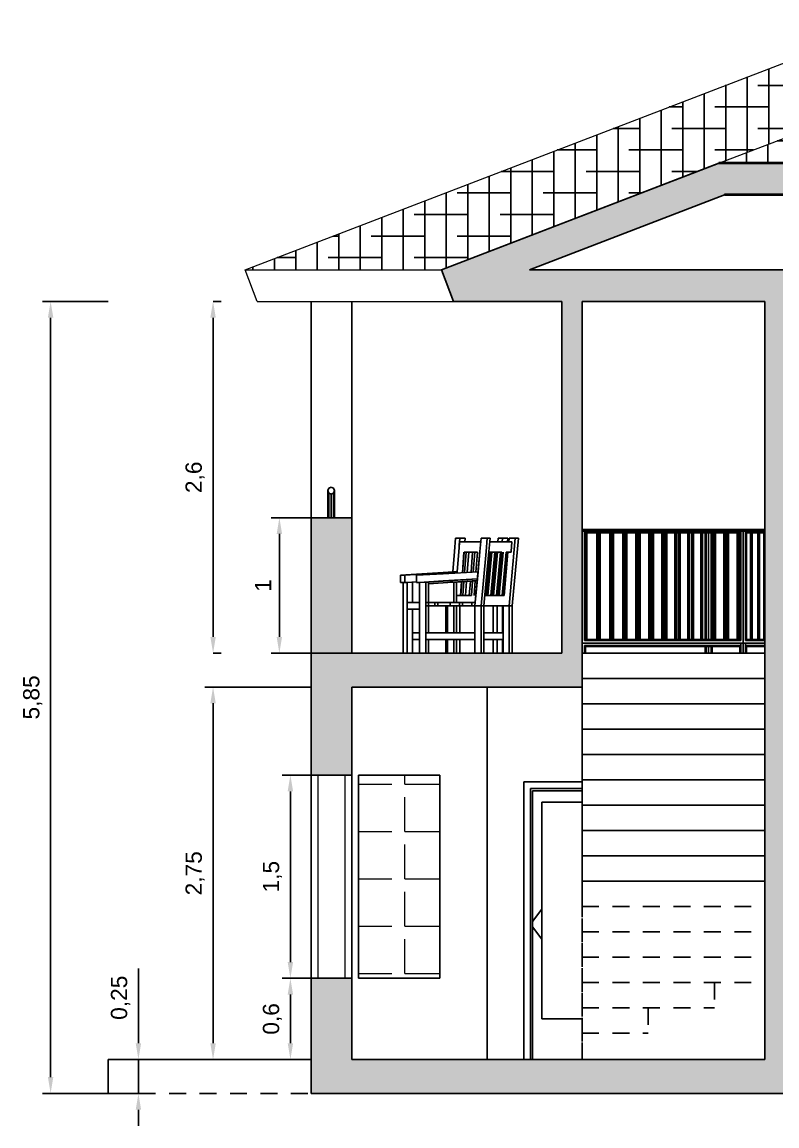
# Model space of a CAD drawing. Header units: millimetres. Extents: x 2491 to 2548.8, y 1338.3 to 1412.1.
# Drawn here: x 2532.13 to 2537.71, y 1365.44 to 1373.59 of the extents above; entities that cross this region are included whole.
import ezdxf

# ---------------------------------------------------------------- set-up
doc = ezdxf.new("R2010")
doc.units = ezdxf.units.MM
doc.header["$PDMODE"] = 35
doc.linetypes.add('HIDDEN2', pattern=[0.1875, 0.125, -0.0625])
for name, color, linetype, lineweight in [('ARREDI attrezzature - furniture', 175, 'Continuous', 9), ('MURATURA sezioni - section wall', 7, 'Continuous', 40), ('MURATURE tratteggi - wall hatch', 252, 'Continuous', 18), ('PORTE finestre - doors windows', 252, 'Continuous', 5), ('PROIEZIONI - projections', 145, 'Continuous', 13), ('PROIEZIONI finissime - fine lines', 251, 'Continuous', 9)]:
    doc.layers.add(name, color=color, linetype=linetype, lineweight=lineweight)
for name, color, linetype in [('COPERTURA - roof', 25, 'Continuous'), ('QUOTE - dimension', 251, 'Continuous'), ('TERRAZZA', 252, 'Continuous')]:
    doc.layers.add(name, color=color, linetype=linetype)
doc.styles.get("Standard").update_dxf_attribs({"font": 'arial.ttf'})
doc.dimstyles.new('ISO-25', dxfattribs={"dimtxt": 0.12, "dimasz": 0.12, "dimexe": 0.06, "dimexo": 0, "dimgap": 0.06, "dimtad": 1, "dimtxsty": 'Standard', "dimcen": 0.12, "dimadec": 0, "dimazin": 0, "dimtfac": 1, "dimtmove": 0, "dimatfit": 3, "dimfxl": 0, "dimarcsym": 0})

# ---------------------------------------------------------------- blocks, each defined once
blk = doc.blocks.new('*D3')
at = {"layer": 'DefPoints', "color": 0}
for p in [(2533.5411, 1371.5302), (2533.5411, 1371.5302), (2533.5411, 1368.9334)]:
    blk.add_point(p, dxfattribs=at)
at = {"layer": 'QUOTE - dimension', "color": 0, "lineweight": -2}
for p, q in [((2533.5411, 1371.5302), (2533.6011, 1371.5302)), ((2533.5411, 1369.0534), (2533.5411, 1371.4102)), ((2533.5411, 1368.9334), (2533.6011, 1368.9334))]:
    blk.add_line(p, q, dxfattribs=at)
at = {"layer": 'QUOTE - dimension', "color": 0}
for points in [[(2533.5211, 1371.4102), (2533.5611, 1371.4102), (2533.5411, 1371.5302)], [(2533.5211, 1369.0534), (2533.5611, 1369.0534), (2533.5411, 1368.9334)]]:
    blk.add_solid(points, dxfattribs=at)
at = {"layer": 'QUOTE - dimension', "color": 0, "insert": (2533.409, 1370.2318), "char_height": 0.12, "attachment_point": 5, "rotation": 90}
blk.add_mtext('2,6', dxfattribs=at)
blk = doc.blocks.new('*D4')
at = {"layer": 'DefPoints', "color": 0}
for p in [(2534.0309, 1369.9334), (2534.5663, 1369.9334), (2534.5663, 1368.9334)]:
    blk.add_point(p, dxfattribs=at)
at = {"layer": 'QUOTE - dimension', "color": 0, "lineweight": -2}
for p, q in [((2534.5663, 1369.9334), (2533.9709, 1369.9334)), ((2534.0309, 1369.0534), (2534.0309, 1369.8134)), ((2534.5663, 1368.9334), (2533.9709, 1368.9334))]:
    blk.add_line(p, q, dxfattribs=at)
at = {"layer": 'QUOTE - dimension', "color": 0}
for points in [[(2534.0109, 1369.8134), (2534.0509, 1369.8134), (2534.0309, 1369.9334)], [(2534.0109, 1369.0534), (2534.0509, 1369.0534), (2534.0309, 1368.9334)]]:
    blk.add_solid(points, dxfattribs=at)
at = {"layer": 'QUOTE - dimension', "color": 0, "insert": (2533.9106, 1369.4334), "char_height": 0.12, "attachment_point": 5, "rotation": 90}
blk.add_mtext('1', dxfattribs=at)
blk = doc.blocks.new('*D5')
at = {"layer": 'DefPoints', "color": 0}
for p in [(2532.3414, 1371.5302), (2532.7663, 1371.5302), (2532.7663, 1365.6834)]:
    blk.add_point(p, dxfattribs=at)
at = {"layer": 'QUOTE - dimension', "color": 0, "lineweight": -2}
for p, q in [((2532.7663, 1371.5302), (2532.2814, 1371.5302)), ((2532.3414, 1365.8034), (2532.3414, 1371.4102)), ((2532.7663, 1365.6834), (2532.2814, 1365.6834))]:
    blk.add_line(p, q, dxfattribs=at)
at = {"layer": 'QUOTE - dimension', "color": 0}
for points in [[(2532.3214, 1371.4102), (2532.3614, 1371.4102), (2532.3414, 1371.5302)], [(2532.3214, 1365.8034), (2532.3614, 1365.8034), (2532.3414, 1365.6834)]]:
    blk.add_solid(points, dxfattribs=at)
at = {"layer": 'QUOTE - dimension', "color": 0, "insert": (2532.2093, 1368.6068), "char_height": 0.12, "attachment_point": 5, "rotation": 90}
blk.add_mtext('5,85', dxfattribs=at)
blk = doc.blocks.new('*D22')
at = {"layer": 'DefPoints', "color": 0}
for p in [(2533.5411, 1368.6834), (2534.2663, 1368.6834), (2534.2663, 1365.9334)]:
    blk.add_point(p, dxfattribs=at)
at = {"layer": 'QUOTE - dimension', "color": 0, "lineweight": -2}
for p, q in [((2534.2663, 1368.6834), (2533.4811, 1368.6834)), ((2533.5411, 1366.0534), (2533.5411, 1368.5634)), ((2534.2663, 1365.9334), (2533.4811, 1365.9334))]:
    blk.add_line(p, q, dxfattribs=at)
at = {"layer": 'QUOTE - dimension', "color": 0}
for points in [[(2533.5211, 1368.5634), (2533.5611, 1368.5634), (2533.5411, 1368.6834)], [(2533.5211, 1366.0534), (2533.5611, 1366.0534), (2533.5411, 1365.9334)]]:
    blk.add_solid(points, dxfattribs=at)
at = {"layer": 'QUOTE - dimension', "color": 0, "insert": (2533.409, 1367.3084), "char_height": 0.12, "attachment_point": 5, "rotation": 90}
blk.add_mtext('2,75', dxfattribs=at)
blk = doc.blocks.new('*D23')
at = {"layer": 'DefPoints', "color": 0}
for p in [(2534.1123, 1368.0334), (2534.2663, 1368.0334), (2534.2663, 1366.5334)]:
    blk.add_point(p, dxfattribs=at)
at = {"layer": 'QUOTE - dimension', "color": 0, "lineweight": -2}
for p, q in [((2534.2663, 1368.0334), (2534.0523, 1368.0334)), ((2534.1123, 1366.6534), (2534.1123, 1367.9134)), ((2534.2663, 1366.5334), (2534.0523, 1366.5334))]:
    blk.add_line(p, q, dxfattribs=at)
at = {"layer": 'QUOTE - dimension', "color": 0}
for points in [[(2534.0923, 1367.9134), (2534.1323, 1367.9134), (2534.1123, 1368.0334)], [(2534.0923, 1366.6534), (2534.1323, 1366.6534), (2534.1123, 1366.5334)]]:
    blk.add_solid(points, dxfattribs=at)
at = {"layer": 'QUOTE - dimension', "color": 0, "insert": (2533.9802, 1367.2834), "char_height": 0.12, "attachment_point": 5, "rotation": 90}
blk.add_mtext('1,5', dxfattribs=at)
blk = doc.blocks.new('*D24')
at = {"layer": 'DefPoints', "color": 0}
for p in [(2534.1123, 1366.5334), (2534.2663, 1366.5334), (2534.2663, 1365.9334)]:
    blk.add_point(p, dxfattribs=at)
at = {"layer": 'QUOTE - dimension', "color": 0, "lineweight": -2}
for p, q in [((2534.2663, 1366.5334), (2534.0523, 1366.5334)), ((2534.1123, 1366.0534), (2534.1123, 1366.4134)), ((2534.2663, 1365.9334), (2534.0523, 1365.9334))]:
    blk.add_line(p, q, dxfattribs=at)
at = {"layer": 'QUOTE - dimension', "color": 0}
for points in [[(2534.0923, 1366.4134), (2534.1323, 1366.4134), (2534.1123, 1366.5334)], [(2534.0923, 1366.0534), (2534.1323, 1366.0534), (2534.1123, 1365.9334)]]:
    blk.add_solid(points, dxfattribs=at)
at = {"layer": 'QUOTE - dimension', "color": 0, "insert": (2533.9802, 1366.2334), "char_height": 0.12, "attachment_point": 5, "rotation": 90}
blk.add_mtext('0,6', dxfattribs=at)
blk = doc.blocks.new('*D25')
at = {"layer": 'DefPoints', "color": 0}
for p in [(2532.7663, 1365.9334), (2532.9899, 1365.9334), (2532.7663, 1365.6834)]:
    blk.add_point(p, dxfattribs=at)
at = {"layer": 'QUOTE - dimension', "color": 0, "lineweight": -2}
for p, q in [((2532.9899, 1366.0534), (2532.9899, 1366.606)), ((2532.7663, 1365.9334), (2533.0499, 1365.9334)), ((2532.9899, 1365.6834), (2532.9899, 1365.9334)), ((2532.7663, 1365.6834), (2533.0499, 1365.6834)), ((2532.9899, 1365.5634), (2532.9899, 1365.4434))]:
    blk.add_line(p, q, dxfattribs=at)
at = {"layer": 'QUOTE - dimension', "color": 0}
for points in [[(2532.9699, 1366.0534), (2533.0099, 1366.0534), (2532.9899, 1365.9334)], [(2532.9699, 1365.5634), (2533.0099, 1365.5634), (2532.9899, 1365.6834)]]:
    blk.add_solid(points, dxfattribs=at)
at = {"layer": 'QUOTE - dimension', "color": 0, "insert": (2532.8578, 1366.3897), "char_height": 0.12, "attachment_point": 5, "rotation": 90}
blk.add_mtext('0,25', dxfattribs=at)

msp = doc.modelspace()

# ---------------------------------------------------------------- hatches: boundary and pattern name
at = {"layer": 'COPERTURA - roof'}
h = msp.add_hatch(dxfattribs=at)
h.set_pattern_fill('ANSI38', color=256, scale=0.05, angle=45, style=0)
h.set_pattern_definition([(90, (-17528.2026, -21746.68221), (-0.15875, 3e-17), []), (180, (-17528.2026, -21746.68221), (-0.3175, -0.15875), [0.396875, -0.238125])])
h.paths.add_polyline_path([(2539.9921, 1373.5925), (2537.2758, 1372.5498), (2542.7084, 1372.5498)])
at = {"layer": 'MURATURE tratteggi - wall hatch'}
h = msp.add_hatch(color=256, dxfattribs=at)
h.dxf.hatch_style = 1
h.paths.add_polyline_path([(2536.2663, 1371.5302), (2537.6163, 1371.5302), (2537.6163, 1365.9334), (2534.5663, 1365.9334), (2534.5663, 1366.5334), (2534.2663, 1366.5334), (2534.2663, 1365.6834), (2547.2663, 1365.6834), (2547.2663, 1365.9334), (2544.2663, 1365.9334), (2544.2663, 1368.566), (2545.6651, 1368.566), (2547.2724, 1367.949), (2547.3559, 1368.1665), (2545.7083, 1368.799), (2544.2663, 1368.799), (2544.2663, 1371.5302), (2544.6671, 1371.5302), (2544.7566, 1371.7636), (2542.7084, 1372.5498), (2537.2758, 1372.5498), (2535.2275, 1371.7636), (2535.3171, 1371.5302), (2536.1163, 1371.5302), (2536.1163, 1368.9334), (2534.5663, 1368.9334), (2534.5663, 1369.9334), (2534.2663, 1369.9334), (2534.2663, 1368.0334), (2534.5663, 1368.0334), (2534.5663, 1368.6834), (2536.2663, 1368.6834)])
h.paths.add_polyline_path([(2537.7663, 1368.9334), (2537.7663, 1371.5302), (2539.8163, 1371.5302), (2539.8163, 1368.9334)], flags=16)
h.paths.add_polyline_path([(2537.7663, 1368.6834), (2541.4663, 1368.6834), (2541.4663, 1365.9334), (2537.7663, 1365.9334)], flags=16)
h.paths.add_polyline_path([(2535.8776, 1371.7636), (2537.3189, 1372.3168), (2542.6652, 1372.3168), (2544.1065, 1371.7636)], flags=16)
h.paths.add_polyline_path([(2539.9663, 1368.9334), (2539.9663, 1371.5302), (2543.9663, 1371.5302), (2543.9663, 1368.9334)], flags=16)
h.paths.add_polyline_path([(2541.6163, 1368.6834), (2543.9663, 1368.6834), (2543.9663, 1365.9334), (2541.6163, 1365.9334)], flags=16)
at = {"layer": 'PROIEZIONI finissime - fine lines'}
h = msp.add_hatch(dxfattribs=at)
h.set_pattern_fill('ANGLE', color=256, scale=0.05, style=0)
h.set_pattern_definition([(0, (-17461.7011, -21769.49753), (0, 0.34925), [0.254, -0.09525]), (90, (-17461.7011, -21769.49753), (-0.34925, 2e-17), [0.254, -0.09525])])
h.paths.add_polyline_path([(2534.6163, 1366.5334), (2535.2163, 1366.5334), (2535.2163, 1368.0334), (2534.6163, 1368.0334)])

# ---------------------------------------------------------------- linework, layer by layer
at = {"layer": 'ARREDI attrezzature - furniture', "linetype": 'Continuous', "lineweight": -3}
for p, q in [((2535.3242, 1369.6837), (2535.3319, 1369.7834)), ((2535.3319, 1369.7834), (2535.3635, 1369.7834)), ((2535.3556, 1369.6813), (2535.3635, 1369.7834)), ((2535.3635, 1369.7834), (2535.4022, 1369.7834)), ((2535.4, 1369.7543), (2535.4022, 1369.7834)), ((2535.5115, 1369.6834), (2535.5206, 1369.7834)), ((2535.5206, 1369.7834), (2535.5661, 1369.7834)), ((2535.557, 1369.6834), (2535.5661, 1369.7834)), ((2535.5661, 1369.7834), (2535.5869, 1369.7834)), ((2535.5778, 1369.6834), (2535.5869, 1369.7834)), ((2535.6454, 1369.7543), (2535.6476, 1369.7834)), ((2535.6476, 1369.7834), (2535.6792, 1369.7834)), ((2535.677, 1369.7543), (2535.6792, 1369.7834)), ((2535.6792, 1369.7834), (2535.718, 1369.7834)), ((2535.7157, 1369.7543), (2535.718, 1369.7834)), ((2535.7259, 1369.7543), (2535.7285, 1369.7834)), ((2535.7285, 1369.7834), (2535.7971, 1369.7834)), ((2535.7285, 1369.2834), (2535.7712, 1369.7834)), ((2535.7493, 1369.2834), (2535.7969, 1369.7834)), ((2535.3596, 1369.7334), (2535.3612, 1369.7543)), ((2535.3612, 1369.7543), (2535.518, 1369.7543)), ((2535.5843, 1369.7543), (2535.7486, 1369.7543)), ((2535.7422, 1369.6834), (2535.7486, 1369.7543)), ((2535.3125, 1369.5334), (2535.3241, 1369.6834)), ((2535.3441, 1369.5334), (2535.3557, 1369.6834)), ((2535.3554, 1369.6793), (2535.3557, 1369.6834)), ((2535.3824, 1369.5271), (2535.3942, 1369.6793)), ((2535.3831, 1369.5271), (2535.3949, 1369.6793)), ((2535.3949, 1369.6793), (2535.4107, 1369.6793)), ((2535.3989, 1369.528), (2535.4107, 1369.6793)), ((2535.4107, 1369.6793), (2535.4932, 1369.6793)), ((2535.4184, 1369.529), (2535.43, 1369.6793)), ((2535.4465, 1369.5306), (2535.458, 1369.6793)), ((2535.458, 1369.6793), (2535.4932, 1369.6793)), ((2535.4623, 1369.5315), (2535.4738, 1369.6793)), ((2535.4752, 1369.2834), (2535.5115, 1369.6834)), ((2535.4818, 1369.5325), (2535.4932, 1369.6793)), ((2535.4979, 1369.5334), (2535.5115, 1369.6834)), ((2535.5206, 1369.2834), (2535.557, 1369.6834)), ((2535.5414, 1369.2834), (2535.5778, 1369.6834)), ((2535.5515, 1369.3584), (2535.5807, 1369.6793)), ((2535.5619, 1369.3584), (2535.5911, 1369.6793)), ((2535.5703, 1369.3584), (2535.5995, 1369.6793)), ((2535.5774, 1369.6793), (2535.5807, 1369.6793)), ((2535.5807, 1369.6793), (2535.5911, 1369.6793)), ((2535.5911, 1369.6793), (2535.6223, 1369.6793)), ((2535.5931, 1369.3584), (2535.6223, 1369.6793)), ((2535.6035, 1369.3584), (2535.6327, 1369.6793)), ((2535.6119, 1369.3584), (2535.6411, 1369.6793)), ((2535.6223, 1369.6793), (2535.6223, 1369.6793)), ((2535.6223, 1369.6793), (2535.6327, 1369.6793)), ((2535.6307, 1369.5644), (2535.6396, 1369.6793)), ((2535.6307, 1369.5644), (2535.6396, 1369.6793)), ((2535.6327, 1369.6793), (2535.6742, 1369.6793)), ((2535.6347, 1369.3584), (2535.6638, 1369.6793)), ((2535.6451, 1369.3584), (2535.6742, 1369.6793)), ((2535.6535, 1369.3584), (2535.6827, 1369.6793)), ((2535.6638, 1369.6793), (2535.6742, 1369.6793)), ((2535.6742, 1369.6793), (2535.6742, 1369.6793)), ((2535.6762, 1369.3584), (2535.7054, 1369.6793)), ((2535.6866, 1369.3584), (2535.7158, 1369.6793)), ((2535.7054, 1369.6793), (2535.7158, 1369.6793)), ((2535.7058, 1369.5334), (2535.7191, 1369.6793)), ((2535.7158, 1369.6793), (2535.7418, 1369.6793)), ((2535.7418, 1369.6793), (2535.7422, 1369.6834)), ((2534.9248, 1369.5084), (2535.2398, 1369.5287)), ((2534.9248, 1369.454), (2534.9248, 1369.5084)), ((2534.9248, 1369.5084), (2534.9564, 1369.5084)), ((2534.9564, 1369.5084), (2535.2398, 1369.5267)), ((2534.9564, 1369.454), (2534.9564, 1369.5084)), ((2534.9564, 1369.454), (2534.9758, 1369.4554)), ((2534.9758, 1369.4554), (2535.0432, 1369.4606)), ((2534.9758, 1369.4554), (2535.0145, 1369.4584)), ((2534.9758, 1369.1834), (2534.9758, 1369.4554)), ((2535.0145, 1369.4584), (2535.0432, 1369.4606)), ((2535.0145, 1369.3084), (2535.0145, 1369.4584)), ((2535.0432, 1369.5084), (2535.2398, 1369.5192)), ((2535.0432, 1369.454), (2535.0432, 1369.5084)), ((2535.0432, 1369.454), (2535.0659, 1369.4554)), ((2535.0432, 1369.454), (2535.0659, 1369.4554)), ((2535.0659, 1369.4554), (2535.2398, 1369.4668)), ((2535.0659, 1369.4554), (2535.1114, 1369.4584)), ((2535.0659, 1369.1834), (2535.0659, 1369.4554)), ((2535.1114, 1369.4584), (2535.2398, 1369.4668)), ((2535.1114, 1369.1834), (2535.1114, 1369.4584)), ((2535.1114, 1369.4584), (2535.1322, 1369.4584)), ((2535.1115, 1369.4571), (2535.1322, 1369.4584)), ((2535.132, 1369.4462), (2535.4921, 1369.4697)), ((2535.1322, 1369.4584), (2535.2398, 1369.4655)), ((2535.1322, 1369.1834), (2535.1322, 1369.4584)), ((2535.2398, 1369.5287), (2535.3125, 1369.5334)), ((2535.2398, 1369.5267), (2535.3441, 1369.5334)), ((2535.2398, 1369.5192), (2535.4979, 1369.5334)), ((2535.2398, 1369.4668), (2535.4934, 1369.4834)), ((2535.2398, 1369.4655), (2535.4932, 1369.482)), ((2535.2898, 1369.4565), (2535.3193, 1369.4584)), ((2535.3125, 1369.5334), (2535.3441, 1369.5334)), ((2535.3193, 1369.4584), (2535.4921, 1369.4697)), ((2535.3193, 1369.3084), (2535.3193, 1369.4584)), ((2535.3193, 1369.4584), (2535.3401, 1369.4584)), ((2535.3194, 1369.4571), (2535.3401, 1369.4584)), ((2535.3401, 1369.4584), (2535.492, 1369.4684)), ((2535.3401, 1369.3084), (2535.3401, 1369.4584)), ((2535.3434, 1369.5249), (2535.3441, 1369.5334)), ((2535.3434, 1369.5249), (2535.3441, 1369.5334)), ((2535.3693, 1369.3584), (2535.3772, 1369.4608)), ((2535.37, 1369.3584), (2535.3779, 1369.4609)), ((2535.3858, 1369.3584), (2535.3938, 1369.4619)), ((2535.4052, 1369.3584), (2535.4133, 1369.4632)), ((2535.4331, 1369.3584), (2535.4414, 1369.465)), ((2535.4489, 1369.3584), (2535.4573, 1369.4661)), ((2535.4683, 1369.3584), (2535.4768, 1369.4674)), ((2535.4752, 1369.2834), (2535.4934, 1369.4834)), ((2535.4934, 1369.4834), (2535.4979, 1369.5334)), ((2535.5724, 1369.4736), (2535.5809, 1369.4742)), ((2535.5725, 1369.475), (2535.581, 1369.4755)), ((2535.5772, 1369.5263), (2535.5857, 1369.5268)), ((2535.5773, 1369.5281), (2535.5858, 1369.5286)), ((2535.5775, 1369.5301), (2535.586, 1369.5307)), ((2535.6142, 1369.4764), (2535.6227, 1369.4769)), ((2535.6142, 1369.4764), (2535.6227, 1369.4769)), ((2535.6143, 1369.4777), (2535.6228, 1369.4783)), ((2535.619, 1369.5286), (2535.6275, 1369.5291)), ((2535.6192, 1369.5308), (2535.6277, 1369.5313)), ((2535.6193, 1369.5328), (2535.6278, 1369.5334)), ((2535.656, 1369.4791), (2535.6645, 1369.4797)), ((2535.6562, 1369.4805), (2535.6647, 1369.481)), ((2535.6608, 1369.5309), (2535.6692, 1369.5314)), ((2535.6899, 1369.3584), (2535.7058, 1369.5334)), ((2535.6899, 1369.3584), (2535.7013, 1369.4834)), ((2535.6979, 1369.4818), (2535.7011, 1369.482)), ((2535.698, 1369.4832), (2535.7013, 1369.4834)), ((2535.7013, 1369.4834), (2535.7058, 1369.5334)), ((2535.7025, 1369.5332), (2535.7058, 1369.5334)), ((2534.9248, 1369.454), (2534.9564, 1369.454)), ((2534.9442, 1369.1834), (2534.9442, 1369.454)), ((2535.0432, 1369.454), (2535.064, 1369.454)), ((2535.064, 1369.454), (2535.0659, 1369.4541)), ((2535.6463, 1369.3584), (2535.6532, 1369.4481)), ((2535.6463, 1369.3584), (2535.6532, 1369.4481)), ((2534.9758, 1369.3084), (2535.0659, 1369.3084)), ((2535.1114, 1369.3084), (2535.1796, 1369.3084)), ((2535.1796, 1369.2834), (2535.1796, 1369.3084)), ((2535.1796, 1369.3084), (2535.2023, 1369.3084)), ((2535.1796, 1369.3084), (2535.2023, 1369.3084)), ((2535.2023, 1369.2834), (2535.2023, 1369.3084)), ((2535.2023, 1369.3084), (2535.2933, 1369.3084)), ((2535.2933, 1369.2834), (2535.2933, 1369.3084)), ((2535.2933, 1369.3084), (2535.3615, 1369.3084)), ((2535.3401, 1369.3584), (2535.37, 1369.3584)), ((2535.3615, 1369.2834), (2535.3615, 1369.3084)), ((2535.3615, 1369.3084), (2535.3842, 1369.3084)), ((2535.3615, 1369.3084), (2535.3842, 1369.3084)), ((2535.37, 1369.3584), (2535.3858, 1369.3584)), ((2535.3842, 1369.2834), (2535.3842, 1369.3084)), ((2535.3842, 1369.3084), (2535.4524, 1369.3084)), ((2535.3858, 1369.3584), (2535.4331, 1369.3584)), ((2535.4331, 1369.3584), (2535.4489, 1369.3584)), ((2535.4524, 1369.2834), (2535.4524, 1369.3084)), ((2535.4524, 1369.3084), (2535.4774, 1369.3084)), ((2535.5483, 1369.3584), (2535.5515, 1369.3584)), ((2535.5483, 1369.3584), (2535.5515, 1369.3584)), ((2535.5515, 1369.3584), (2535.5619, 1369.3584)), ((2535.5619, 1369.3584), (2535.5703, 1369.3584)), ((2535.5703, 1369.3584), (2535.6762, 1369.3584)), ((2535.6762, 1369.3584), (2535.6866, 1369.3584)), ((2535.6866, 1369.3584), (2535.6899, 1369.3584)), ((2534.9758, 1369.2584), (2535.0659, 1369.2584)), ((2535.0145, 1369.1834), (2535.0145, 1369.2584)), ((2535.1114, 1369.2334), (2535.1114, 1369.2834)), ((2535.1114, 1369.2834), (2535.2933, 1369.2834)), ((2535.26, 1369.0834), (2535.26, 1369.2834)), ((2535.2738, 1369.0834), (2535.2738, 1369.2834)), ((2535.2933, 1369.2834), (2535.4752, 1369.2834)), ((2535.3193, 1369.0834), (2535.3193, 1369.2834)), ((2535.3401, 1369.0834), (2535.3401, 1369.2834)), ((2535.3635, 1369.0834), (2535.3635, 1369.2834)), ((2535.4752, 1369.2334), (2535.4752, 1369.2834)), ((2535.4752, 1369.2834), (2535.5206, 1369.2834)), ((2535.4752, 1368.9334), (2535.4752, 1369.2334)), ((2535.5206, 1369.2334), (2535.5206, 1369.2834)), ((2535.5206, 1369.2834), (2535.5414, 1369.2834)), ((2535.5206, 1368.9334), (2535.5206, 1369.2334)), ((2535.5414, 1369.2334), (2535.5414, 1369.2834)), ((2535.5414, 1369.2834), (2535.7058, 1369.2834)), ((2535.5414, 1368.9334), (2535.5414, 1369.2334)), ((2535.6089, 1369.0834), (2535.6089, 1369.2834)), ((2535.6404, 1369.0834), (2535.6404, 1369.2834)), ((2535.6792, 1369.0834), (2535.6792, 1369.2834)), ((2535.6831, 1368.9334), (2535.6831, 1369.2834)), ((2535.7058, 1369.2834), (2535.7285, 1369.2834)), ((2535.7285, 1369.1834), (2535.7285, 1369.2834)), ((2535.7285, 1369.2834), (2535.7493, 1369.2834)), ((2535.7493, 1368.9334), (2535.7493, 1369.2834)), ((2534.9442, 1368.9334), (2534.9442, 1369.1834)), ((2534.9758, 1368.9334), (2534.9758, 1369.1834)), ((2535.0145, 1368.9334), (2535.0145, 1369.1834)), ((2535.0659, 1368.9334), (2535.0659, 1369.1834)), ((2535.1114, 1368.9334), (2535.1114, 1369.1834)), ((2535.1322, 1369.0834), (2535.1322, 1369.1834)), ((2535.7285, 1368.9334), (2535.7285, 1369.1834)), ((2535.0145, 1369.0834), (2535.0659, 1369.0834)), ((2535.1114, 1369.0834), (2535.4752, 1369.0834)), ((2535.5414, 1369.0834), (2535.6831, 1369.0834)), ((2535.0145, 1368.9334), (2535.0145, 1369.0334)), ((2535.0145, 1369.0334), (2535.0659, 1369.0334)), ((2535.1114, 1368.9334), (2535.1114, 1369.0334)), ((2535.1114, 1369.0334), (2535.4752, 1369.0334)), ((2535.1322, 1368.9334), (2535.1322, 1369.0334)), ((2535.26, 1368.9334), (2535.26, 1369.0334)), ((2535.2738, 1368.9334), (2535.2738, 1369.0334)), ((2535.3193, 1368.9334), (2535.3193, 1369.0334)), ((2535.3401, 1368.9334), (2535.3401, 1369.0334)), ((2535.3635, 1368.9334), (2535.3635, 1369.0334)), ((2535.4752, 1368.9334), (2535.4752, 1369.0334)), ((2535.5414, 1369.0334), (2535.6831, 1369.0334)), ((2535.6089, 1368.9334), (2535.6089, 1369.0334)), ((2535.6404, 1368.9334), (2535.6404, 1369.0334)), ((2535.6792, 1368.9334), (2535.6792, 1369.0334)), ((2535.6831, 1368.9334), (2535.6831, 1369.0334))]:
    msp.add_line(p, q, dxfattribs=at)
at = {"layer": 'COPERTURA - roof', "linetype": 'Continuous', "lineweight": -3}
for p, q in [((2537.6449, 1372.6915), (2537.6449, 1373.2481)), ((2537.3274, 1373.1245), (2537.3228, 1373.1245)), ((2537.3274, 1372.5696), (2537.3274, 1373.1262)), ((2537.4862, 1372.6306), (2537.4862, 1373.1872)), ((2537.9624, 1373.1245), (2537.5655, 1373.1245)), ((2537.1687, 1372.5087), (2537.1687, 1373.0653)), ((2537.0099, 1372.9657), (2536.9093, 1372.9657)), ((2537.0099, 1372.4478), (2537.0099, 1373.0044)), ((2537.6449, 1372.9657), (2537.248, 1372.9657)), ((2536.6924, 1372.3259), (2536.6924, 1372.8825)), ((2536.8512, 1372.3868), (2536.8512, 1372.9434)), ((2536.6924, 1372.807), (2536.4957, 1372.807)), ((2536.5337, 1372.2649), (2536.5337, 1372.8216)), ((2537.3274, 1372.807), (2536.9305, 1372.807)), ((2537.9457, 1372.807), (2537.5655, 1372.807)), ((2536.3749, 1372.204), (2536.3749, 1372.7606)), ((2536.0574, 1372.0821), (2536.0574, 1372.6387)), ((2536.3749, 1372.6482), (2536.0822, 1372.6482)), ((2536.2162, 1372.1431), (2536.2162, 1372.6997)), ((2537.0099, 1372.6482), (2536.613, 1372.6482)), ((2537.5322, 1372.6482), (2537.248, 1372.6482)), ((2535.8987, 1372.0212), (2535.8987, 1372.5778)), ((2535.2275, 1371.7636), (2537.2716, 1372.5482)), ((2536.0574, 1372.4895), (2535.6686, 1372.4895)), ((2535.7399, 1371.9603), (2535.7399, 1372.5169)), ((2536.6924, 1372.4895), (2536.2955, 1372.4895)), ((2537.1186, 1372.4895), (2536.9305, 1372.4895)), ((2535.4224, 1371.8384), (2535.4224, 1372.395)), ((2535.5812, 1371.8993), (2535.5812, 1372.4559)), ((2535.2637, 1371.7774), (2535.2637, 1372.334)), ((2535.7399, 1372.3307), (2535.343, 1372.3307)), ((2536.3749, 1372.3307), (2535.978, 1372.3307)), ((2536.705, 1372.3307), (2536.613, 1372.3307)), ((2535.1049, 1371.7636), (2535.1049, 1372.2731)), ((2534.7874, 1371.7636), (2534.7874, 1372.1512)), ((2534.9462, 1371.7636), (2534.9462, 1372.2122)), ((2535.4224, 1372.172), (2535.0255, 1372.172)), ((2536.0574, 1372.172), (2535.6605, 1372.172)), ((2534.6287, 1371.7636), (2534.6287, 1372.0903)), ((2534.4699, 1372.0132), (2534.4279, 1372.0132)), ((2534.4699, 1371.7636), (2534.4699, 1372.0294)), ((2535.1049, 1372.0132), (2534.708, 1372.0132)), ((2535.7399, 1372.0132), (2535.343, 1372.0132)), ((2534.1524, 1371.7636), (2534.1524, 1371.9075)), ((2534.3112, 1371.7636), (2534.3112, 1371.9684)), ((2533.9937, 1371.7636), (2533.9937, 1371.8465)), ((2534.1524, 1371.8545), (2534.0144, 1371.8545)), ((2534.7874, 1371.8545), (2534.3905, 1371.8545)), ((2535.4224, 1371.8545), (2535.0255, 1371.8545)), ((2533.8349, 1371.7636), (2533.8349, 1371.7856))]:
    msp.add_line(p, q, dxfattribs=at)
at = {"layer": 'MURATURA sezioni - section wall', "linetype": 'Continuous', "lineweight": -3}
for p, q in [((2535.2275, 1371.7636), (2537.2758, 1372.5498)), ((2535.8776, 1371.7636), (2537.3189, 1372.3168)), ((2535.3171, 1371.5302), (2535.2275, 1371.7636)), ((2535.8776, 1371.7636), (2544.1065, 1371.7636)), ((2535.3171, 1371.5302), (2536.1163, 1371.5302)), ((2536.1163, 1368.9334), (2536.1163, 1371.5302)), ((2536.2663, 1368.6834), (2536.2663, 1371.5302)), ((2536.2663, 1371.5302), (2537.6163, 1371.5302)), ((2537.6163, 1365.9334), (2537.6163, 1371.5302)), ((2534.2663, 1365.6834), (2534.2663, 1369.9334)), ((2534.2663, 1369.9334), (2534.5663, 1369.9334)), ((2534.5663, 1368.9334), (2534.5663, 1369.9334)), ((2534.5663, 1368.9334), (2536.1163, 1368.9334)), ((2534.5663, 1365.9334), (2534.5663, 1368.6834)), ((2534.5663, 1368.6834), (2536.2663, 1368.6834)), ((2534.5663, 1368.0334), (2534.2663, 1368.0334)), ((2534.5663, 1366.5334), (2534.2663, 1366.5334)), ((2534.5663, 1365.9334), (2537.6163, 1365.9334)), ((2547.2663, 1365.6834), (2534.2663, 1365.6834))]:
    msp.add_line(p, q, dxfattribs=at)
at = {"layer": 'MURATURA sezioni - section wall'}
for p, q in [((2542.7084, 1372.5498), (2537.2758, 1372.5498)), ((2542.6652, 1372.3168), (2537.3189, 1372.3168))]:
    msp.add_line(p, q, dxfattribs=at)
at = {"layer": 'PORTE finestre - doors windows', "linetype": 'Continuous', "lineweight": -3}
for p, q in [((2535.8853, 1365.9334), (2535.8853, 1367.9334)), ((2535.8853, 1367.9334), (2536.2663, 1367.9334)), ((2535.9003, 1365.9334), (2535.9003, 1367.9184)), ((2535.9003, 1367.9184), (2536.2663, 1367.9184)), ((2535.9686, 1366.2334), (2535.9686, 1367.8334)), ((2535.9686, 1367.8334), (2536.2663, 1367.8334)), ((2535.9003, 1366.9534), (2535.9686, 1367.0445)), ((2535.9686, 1366.8223), (2535.9003, 1366.9134)), ((2535.9686, 1366.2334), (2536.2663, 1366.2334))]:
    msp.add_line(p, q, dxfattribs=at)
at = {"layer": 'PROIEZIONI - projections'}
for p, q in [((2533.7775, 1371.7636), (2538.5421, 1373.5925)), ((2537.2758, 1372.5498), (2539.9921, 1373.5925)), ((2533.7775, 1371.7636), (2535.2275, 1371.7636)), ((2533.8671, 1371.5302), (2533.7775, 1371.7636)), ((2533.8671, 1371.5302), (2535.3171, 1371.5302)), ((2536.2663, 1368.6834), (2536.2663, 1368.9334))]:
    msp.add_line(p, q, dxfattribs=at)
at = {"layer": 'PROIEZIONI - projections', "linetype": 'Continuous', "lineweight": -3}
for p, q in [((2534.2663, 1369.9334), (2534.2663, 1371.5302)), ((2534.5663, 1369.9334), (2534.5663, 1371.5302)), ((2536.2663, 1368.9334), (2537.6163, 1368.9334)), ((2536.2663, 1368.7464), (2537.6163, 1368.7464)), ((2535.5663, 1365.9334), (2535.5663, 1368.6834)), ((2536.2663, 1368.5001), (2536.2663, 1368.6834)), ((2536.2663, 1368.5594), (2537.6163, 1368.5594)), ((2536.2663, 1368.4501), (2536.2663, 1368.5001)), ((2536.2663, 1368.3167), (2536.2663, 1368.4501)), ((2536.2663, 1368.3724), (2537.6163, 1368.3724)), ((2536.2663, 1368.2667), (2536.2663, 1368.3167)), ((2536.2663, 1368.1334), (2536.2663, 1368.2667)), ((2536.2663, 1368.1854), (2537.6163, 1368.1854)), ((2536.2663, 1368.0834), (2536.2663, 1368.1334)), ((2536.2663, 1367.9501), (2536.2663, 1368.0834)), ((2536.2663, 1367.9984), (2537.6163, 1367.9984)), ((2535.8353, 1365.9334), (2535.8353, 1367.9834)), ((2535.8353, 1367.9834), (2536.2663, 1367.9834)), ((2536.2663, 1367.9001), (2536.2663, 1367.9501)), ((2536.2663, 1367.7667), (2536.2663, 1367.9001)), ((2536.2663, 1367.8114), (2537.6163, 1367.8114)), ((2536.2663, 1367.7167), (2536.2663, 1367.7667)), ((2536.2663, 1367.5834), (2536.2663, 1367.7167)), ((2536.2663, 1367.6244), (2537.6163, 1367.6244)), ((2536.2663, 1367.5334), (2536.2663, 1367.5834)), ((2536.2663, 1367.4001), (2536.2663, 1367.5334)), ((2536.2663, 1367.4374), (2537.6163, 1367.4374)), ((2536.2663, 1367.3501), (2536.2663, 1367.4001)), ((2536.2663, 1367.2168), (2536.2663, 1367.3501)), ((2536.2663, 1367.2504), (2537.6163, 1367.2504)), ((2536.2663, 1367.1667), (2536.2663, 1367.2168)), ((2536.2663, 1367.0634), (2536.2663, 1367.1667))]:
    msp.add_line(p, q, dxfattribs=at)
at = {"layer": 'PROIEZIONI - projections', "linetype": 'HIDDEN2', "lineweight": -3}
for p, q in [((2536.2663, 1366.9834), (2536.2663, 1367.0634)), ((2536.2663, 1367.0634), (2537.6163, 1367.0634)), ((2536.2663, 1366.8501), (2536.2663, 1366.9834)), ((2536.2663, 1366.8764), (2537.6163, 1366.8764)), ((2536.2663, 1366.8001), (2536.2663, 1366.8501)), ((2536.2663, 1366.6667), (2536.2663, 1366.8001)), ((2536.2663, 1366.6894), (2537.6163, 1366.6894)), ((2536.2663, 1366.6167), (2536.2663, 1366.6667)), ((2536.2663, 1366.4834), (2536.2663, 1366.6167)), ((2536.2663, 1366.5024), (2537.6163, 1366.5024)), ((2536.2663, 1366.4334), (2536.2663, 1366.4834)), ((2537.2446, 1366.5024), (2537.2446, 1366.3154)), ((2536.2663, 1366.3001), (2536.2663, 1366.4334)), ((2536.2663, 1366.3154), (2537.2446, 1366.3154)), ((2536.2663, 1366.2501), (2536.2663, 1366.3001)), ((2536.7554, 1366.3154), (2536.7554, 1366.1284)), ((2536.2663, 1366.1168), (2536.2663, 1366.2501)), ((2536.2663, 1366.1284), (2536.7554, 1366.1284)), ((2536.2663, 1366.0668), (2536.2663, 1366.1168)), ((2536.2663, 1365.9334), (2536.2663, 1366.0668))]:
    msp.add_line(p, q, dxfattribs=at)
at = {"layer": 'PROIEZIONI finissime - fine lines', "linetype": 'Continuous', "lineweight": -3}
for p, q in [((2534.3883, 1370.1334), (2534.3956, 1370.1511)), ((2534.3883, 1369.9334), (2534.3883, 1370.1334)), ((2534.3956, 1370.1157), (2534.3883, 1370.1334)), ((2534.3883, 1370.1334), (2534.3956, 1370.1157)), ((2534.3956, 1370.1511), (2534.4133, 1370.1584)), ((2534.3956, 1369.9334), (2534.3956, 1370.1157)), ((2534.3956, 1370.1157), (2534.4133, 1370.1084)), ((2534.431, 1370.1511), (2534.4133, 1370.1584)), ((2534.431, 1370.1157), (2534.4133, 1370.1084)), ((2534.4133, 1369.9334), (2534.4133, 1370.1084)), ((2534.4133, 1369.9334), (2534.4133, 1370.1084)), ((2534.4383, 1370.1334), (2534.431, 1370.1511)), ((2534.431, 1370.1157), (2534.4383, 1370.1334)), ((2534.4383, 1370.1334), (2534.431, 1370.1157)), ((2534.431, 1369.9334), (2534.431, 1370.1157)), ((2534.4383, 1369.9334), (2534.4383, 1370.1334)), ((2536.2663, 1369.8459), (2537.6163, 1369.8459)), ((2536.2663, 1369.8423), (2537.6163, 1369.8423)), ((2536.2663, 1369.8334), (2536.284, 1369.8334)), ((2536.284, 1369.0261), (2536.284, 1369.8334)), ((2536.284, 1369.8334), (2537.4365, 1369.8334)), ((2536.284, 1369.8334), (2536.2861, 1369.8334)), ((2536.2876, 1369.8246), (2537.435, 1369.8246)), ((2536.2913, 1369.8209), (2536.2913, 1369.8245)), ((2536.2913, 1369.0334), (2536.2913, 1369.8209)), ((2536.2913, 1369.8209), (2536.3749, 1369.8209)), ((2536.292, 1369.0334), (2536.292, 1369.8209)), ((2536.2964, 1369.0334), (2536.2964, 1369.8209)), ((2536.3008, 1369.0334), (2536.3008, 1369.8209)), ((2536.3027, 1369.0334), (2536.3027, 1369.8209)), ((2536.3749, 1369.0334), (2536.3749, 1369.8209)), ((2536.3767, 1369.0316), (2536.3767, 1369.8227)), ((2536.3811, 1369.0308), (2536.3811, 1369.8235)), ((2536.3855, 1369.0316), (2536.3855, 1369.8227)), ((2536.3874, 1369.0334), (2536.3874, 1369.8209)), ((2536.3874, 1369.8209), (2536.4709, 1369.8209)), ((2536.3886, 1369.0334), (2536.3886, 1369.8209)), ((2536.3904, 1369.0334), (2536.3904, 1369.8209)), ((2536.3949, 1369.0334), (2536.3949, 1369.8209)), ((2536.3993, 1369.0334), (2536.3993, 1369.8209)), ((2536.4011, 1369.0334), (2536.4011, 1369.8209)), ((2536.4709, 1369.0334), (2536.4709, 1369.8209)), ((2536.4727, 1369.0316), (2536.4727, 1369.8227)), ((2536.4771, 1369.0308), (2536.4771, 1369.8235)), ((2536.4816, 1369.0316), (2536.4816, 1369.8227)), ((2536.4834, 1369.0334), (2536.4834, 1369.8209)), ((2536.4834, 1369.8209), (2536.5669, 1369.8209)), ((2536.4871, 1369.0334), (2536.4871, 1369.8209)), ((2536.4889, 1369.0334), (2536.4889, 1369.8209)), ((2536.4933, 1369.0334), (2536.4933, 1369.8209)), ((2536.4977, 1369.0334), (2536.4977, 1369.8209)), ((2536.4996, 1369.0334), (2536.4996, 1369.8209)), ((2536.5669, 1369.0334), (2536.5669, 1369.8209)), ((2536.5688, 1369.0316), (2536.5688, 1369.8227)), ((2536.5732, 1369.0308), (2536.5732, 1369.8235)), ((2536.5776, 1369.0316), (2536.5776, 1369.8227)), ((2536.5794, 1369.0334), (2536.5794, 1369.8209)), ((2536.5794, 1369.8209), (2536.663, 1369.8209)), ((2536.5855, 1369.0334), (2536.5855, 1369.8209)), ((2536.5874, 1369.0334), (2536.5874, 1369.8209)), ((2536.5918, 1369.0334), (2536.5918, 1369.8209)), ((2536.5962, 1369.0334), (2536.5962, 1369.8209)), ((2536.598, 1369.0334), (2536.598, 1369.8209)), ((2536.663, 1369.0334), (2536.663, 1369.8209)), ((2536.6648, 1369.0316), (2536.6648, 1369.8227)), ((2536.6692, 1369.0308), (2536.6692, 1369.8235)), ((2536.6736, 1369.0316), (2536.6736, 1369.8227)), ((2536.6755, 1369.0334), (2536.6755, 1369.8209)), ((2536.6755, 1369.8209), (2536.759, 1369.8209)), ((2536.684, 1369.0334), (2536.684, 1369.8209)), ((2536.6858, 1369.0334), (2536.6858, 1369.8209)), ((2536.6903, 1369.0334), (2536.6903, 1369.8209)), ((2536.6947, 1369.0334), (2536.6947, 1369.8209)), ((2536.6965, 1369.0334), (2536.6965, 1369.8209)), ((2536.759, 1369.0334), (2536.759, 1369.8209)), ((2536.7608, 1369.0316), (2536.7608, 1369.8227)), ((2536.7653, 1369.0308), (2536.7653, 1369.8235)), ((2536.7697, 1369.0316), (2536.7697, 1369.8227)), ((2536.7715, 1369.0334), (2536.7715, 1369.8209)), ((2536.7715, 1369.8209), (2536.8551, 1369.8209)), ((2536.7825, 1369.0334), (2536.7825, 1369.8209)), ((2536.7843, 1369.0334), (2536.7843, 1369.8209)), ((2536.7887, 1369.0334), (2536.7887, 1369.8209)), ((2536.7931, 1369.0334), (2536.7931, 1369.8209)), ((2536.795, 1369.0334), (2536.795, 1369.8209)), ((2536.8551, 1369.0334), (2536.8551, 1369.8209)), ((2536.8569, 1369.0316), (2536.8569, 1369.8227)), ((2536.8613, 1369.0308), (2536.8613, 1369.8235)), ((2536.8657, 1369.0316), (2536.8657, 1369.8227)), ((2536.8676, 1369.0334), (2536.8676, 1369.8209)), ((2536.8676, 1369.8209), (2536.9511, 1369.8209)), ((2536.8809, 1369.0334), (2536.8809, 1369.8209)), ((2536.8828, 1369.0334), (2536.8828, 1369.8209)), ((2536.8872, 1369.0334), (2536.8872, 1369.8209)), ((2536.8916, 1369.0334), (2536.8916, 1369.8209)), ((2536.8934, 1369.0334), (2536.8934, 1369.8209)), ((2536.9511, 1369.0334), (2536.9511, 1369.8209)), ((2536.9529, 1369.0316), (2536.9529, 1369.8227)), ((2536.9574, 1369.0308), (2536.9574, 1369.8235)), ((2536.9618, 1369.0316), (2536.9618, 1369.8227)), ((2536.9636, 1369.0334), (2536.9636, 1369.8209)), ((2536.9636, 1369.8209), (2537.0471, 1369.8209)), ((2536.9794, 1369.0334), (2536.9794, 1369.8209)), ((2536.9812, 1369.0334), (2536.9812, 1369.8209)), ((2536.9856, 1369.0334), (2536.9856, 1369.8209)), ((2536.9901, 1369.0334), (2536.9901, 1369.8209)), ((2536.9919, 1369.0334), (2536.9919, 1369.8209)), ((2537.0471, 1369.0334), (2537.0471, 1369.8209)), ((2537.049, 1369.0316), (2537.049, 1369.8227)), ((2537.0534, 1369.0308), (2537.0534, 1369.8235)), ((2537.0578, 1369.0316), (2537.0578, 1369.8227)), ((2537.0596, 1369.0334), (2537.0596, 1369.8209)), ((2537.0596, 1369.8209), (2537.1432, 1369.8209)), ((2537.0778, 1369.0334), (2537.0778, 1369.8209)), ((2537.0797, 1369.0334), (2537.0797, 1369.8209)), ((2537.0841, 1369.0334), (2537.0841, 1369.8209)), ((2537.0885, 1369.0334), (2537.0885, 1369.8209)), ((2537.0903, 1369.0334), (2537.0903, 1369.8209)), ((2537.1432, 1369.0334), (2537.1432, 1369.8209)), ((2537.145, 1369.0316), (2537.145, 1369.8227)), ((2537.1494, 1369.0308), (2537.1494, 1369.8235)), ((2537.1539, 1369.0316), (2537.1539, 1369.8227)), ((2537.1557, 1369.0334), (2537.1557, 1369.8209)), ((2537.1557, 1369.8209), (2537.2392, 1369.8209)), ((2537.1763, 1369.0334), (2537.1763, 1369.8209)), ((2537.1836, 1369.0334), (2537.1836, 1369.8209)), ((2537.2013, 1369.0334), (2537.2013, 1369.8209)), ((2537.219, 1369.0334), (2537.219, 1369.8209)), ((2537.2263, 1369.0334), (2537.2263, 1369.8209)), ((2537.2392, 1369.0334), (2537.2392, 1369.8209)), ((2537.2411, 1369.0316), (2537.2411, 1369.8227)), ((2537.2455, 1369.0308), (2537.2455, 1369.8235)), ((2537.2499, 1369.0316), (2537.2499, 1369.8227)), ((2537.2517, 1369.0334), (2537.2517, 1369.8209)), ((2537.2517, 1369.8209), (2537.3353, 1369.8209)), ((2537.3123, 1369.0334), (2537.3123, 1369.8209)), ((2537.3141, 1369.0334), (2537.3141, 1369.8209)), ((2537.3185, 1369.0334), (2537.3185, 1369.8209)), ((2537.3229, 1369.0334), (2537.3229, 1369.8209)), ((2537.3248, 1369.0334), (2537.3248, 1369.8209)), ((2537.3353, 1369.0334), (2537.3353, 1369.8209)), ((2537.3371, 1369.0316), (2537.3371, 1369.8227)), ((2537.3415, 1369.0308), (2537.3415, 1369.8235)), ((2537.3459, 1369.0316), (2537.3459, 1369.8227)), ((2537.3478, 1369.0334), (2537.3478, 1369.8209)), ((2537.3478, 1369.8209), (2537.4313, 1369.8209)), ((2537.4107, 1369.0334), (2537.4107, 1369.8209)), ((2537.4126, 1369.0334), (2537.4126, 1369.8209)), ((2537.417, 1369.0334), (2537.417, 1369.8209)), ((2537.4214, 1369.0334), (2537.4214, 1369.8209)), ((2537.4232, 1369.0334), (2537.4232, 1369.8209)), ((2537.4313, 1369.8209), (2537.4313, 1369.8234)), ((2537.4313, 1369.0334), (2537.4313, 1369.8209)), ((2537.4365, 1369.8334), (2537.4386, 1369.8334)), ((2537.4386, 1369.0261), (2537.4386, 1369.8334)), ((2537.4386, 1369.8334), (2537.4563, 1369.8334)), ((2537.4563, 1368.9334), (2537.4563, 1369.8334)), ((2537.4563, 1369.8334), (2537.474, 1369.8334)), ((2537.474, 1369.0261), (2537.474, 1369.8334)), ((2537.474, 1369.8334), (2537.6163, 1369.8334)), ((2537.474, 1369.8334), (2537.4761, 1369.8334)), ((2537.4776, 1369.8246), (2537.6163, 1369.8246)), ((2537.4813, 1369.8209), (2537.4813, 1369.8233)), ((2537.4813, 1369.0334), (2537.4813, 1369.8209)), ((2537.4813, 1369.8209), (2537.5649, 1369.8209)), ((2537.5092, 1369.0334), (2537.5092, 1369.8209)), ((2537.511, 1369.0334), (2537.511, 1369.8209)), ((2537.5154, 1369.0334), (2537.5154, 1369.8209)), ((2537.5199, 1369.0334), (2537.5199, 1369.8209)), ((2537.5217, 1369.0334), (2537.5217, 1369.8209)), ((2537.5649, 1369.0334), (2537.5649, 1369.8209)), ((2537.5667, 1369.0316), (2537.5667, 1369.8227)), ((2537.5711, 1369.0308), (2537.5711, 1369.8235)), ((2537.5755, 1369.0316), (2537.5755, 1369.8227)), ((2537.5774, 1369.0334), (2537.5774, 1369.8209)), ((2537.5774, 1369.8209), (2537.6163, 1369.8209)), ((2537.6077, 1369.0334), (2537.6077, 1369.8209)), ((2537.6095, 1369.0334), (2537.6095, 1369.8209)), ((2537.6139, 1369.0334), (2537.6139, 1369.8209)), ((2536.2663, 1369.0084), (2537.6163, 1369.0084)), ((2536.284, 1369.0261), (2537.4386, 1369.0261)), ((2536.284, 1368.9334), (2536.284, 1368.9907)), ((2536.284, 1368.9907), (2537.4386, 1368.9907)), ((2536.2913, 1369.0334), (2536.3749, 1369.0334)), ((2536.2913, 1368.9334), (2536.2913, 1368.9834)), ((2536.2913, 1368.9834), (2537.4313, 1368.9834)), ((2536.3874, 1369.0334), (2536.4709, 1369.0334)), ((2536.4834, 1369.0334), (2536.5669, 1369.0334)), ((2536.5794, 1369.0334), (2536.663, 1369.0334)), ((2536.6755, 1369.0334), (2536.759, 1369.0334)), ((2536.7715, 1369.0334), (2536.8551, 1369.0334)), ((2536.8676, 1369.0334), (2536.9511, 1369.0334)), ((2536.9636, 1369.0334), (2537.0471, 1369.0334)), ((2537.0596, 1369.0334), (2537.1432, 1369.0334)), ((2537.1557, 1369.0334), (2537.2392, 1369.0334)), ((2537.1763, 1368.9334), (2537.1763, 1368.9834)), ((2537.1836, 1368.9334), (2537.1836, 1368.9834)), ((2537.2013, 1368.9334), (2537.2013, 1368.9834)), ((2537.219, 1368.9334), (2537.219, 1368.9834)), ((2537.2263, 1368.9334), (2537.2263, 1368.9834)), ((2537.2517, 1369.0334), (2537.3353, 1369.0334)), ((2537.3478, 1369.0334), (2537.4313, 1369.0334)), ((2537.4313, 1368.9334), (2537.4313, 1368.9834)), ((2537.4386, 1368.9907), (2537.4386, 1369.0026)), ((2537.4386, 1368.9334), (2537.4386, 1368.9907)), ((2537.474, 1369.0261), (2537.6163, 1369.0261)), ((2537.474, 1368.9907), (2537.474, 1369.0025)), ((2537.474, 1368.9334), (2537.474, 1368.9907)), ((2537.474, 1368.9907), (2537.6163, 1368.9907)), ((2537.4813, 1369.0334), (2537.5649, 1369.0334)), ((2537.4813, 1368.9334), (2537.4813, 1368.9834)), ((2537.4813, 1368.9834), (2537.6163, 1368.9834)), ((2537.5774, 1369.0334), (2537.6163, 1369.0334)), ((2534.6163, 1366.5334), (2534.6163, 1368.0334)), ((2534.6163, 1368.0334), (2535.2163, 1368.0334)), ((2535.2163, 1366.5334), (2535.2163, 1368.0334)), ((2534.6163, 1366.5334), (2535.2163, 1366.5334))]:
    msp.add_line(p, q, dxfattribs=at)
at = {"layer": 'PROIEZIONI finissime - fine lines'}
for p, q in [((2534.3163, 1366.5334), (2534.3163, 1368.0334)), ((2534.5163, 1366.5334), (2534.5163, 1368.0334))]:
    msp.add_line(p, q, dxfattribs=at)
at = {"layer": 'TERRAZZA', "linetype": 'Continuous', "lineweight": -3}
for p, q in [((2532.7663, 1365.6834), (2532.7663, 1365.9334)), ((2532.7663, 1365.9334), (2534.2663, 1365.9334))]:
    msp.add_line(p, q, dxfattribs=at)
at = {"layer": 'TERRAZZA', "linetype": 'HIDDEN2', "lineweight": -3}
msp.add_line((2532.7663, 1365.6834), (2534.2663, 1365.6834), dxfattribs=at)

# ---------------------------------------------------------------- dimensions: what is measured, and where the dimension line sits
at = {"layer": 'QUOTE - dimension'}
for base, p1, p2, picture, middle in [((2532.3414, 1371.5302), (2532.7663, 1365.6834), (2532.7663, 1371.5302), '*D5', (2532.2093, 1368.6068)), ((2533.5411, 1371.5302), (2533.5411, 1368.9334), (2533.5411, 1371.5302), '*D3', (2533.409, 1370.2318)), ((2534.0309, 1369.9334), (2534.5663, 1368.9334), (2534.5663, 1369.9334), '*D4', (2533.9106, 1369.4334)), ((2533.5411, 1368.6834), (2534.2663, 1365.9334), (2534.2663, 1368.6834), '*D22', (2533.409, 1367.3084)), ((2534.1123, 1368.0334), (2534.2663, 1366.5334), (2534.2663, 1368.0334), '*D23', (2533.9802, 1367.2834)), ((2532.9899, 1365.9334), (2532.7663, 1365.6834), (2532.7663, 1365.9334), '*D25', (2532.8578, 1366.3897)), ((2534.1123, 1366.5334), (2534.2663, 1365.9334), (2534.2663, 1366.5334), '*D24', (2533.9802, 1366.2334))]:
    dim = msp.add_linear_dim(base=base, p1=p1, p2=p2, angle=90, dimstyle='ISO-25', dxfattribs=at)
    dim.commit()
    dim.dimension.update_dxf_attribs({"geometry": picture, "text_midpoint": middle})

doc.saveas('drawing.dxf')
